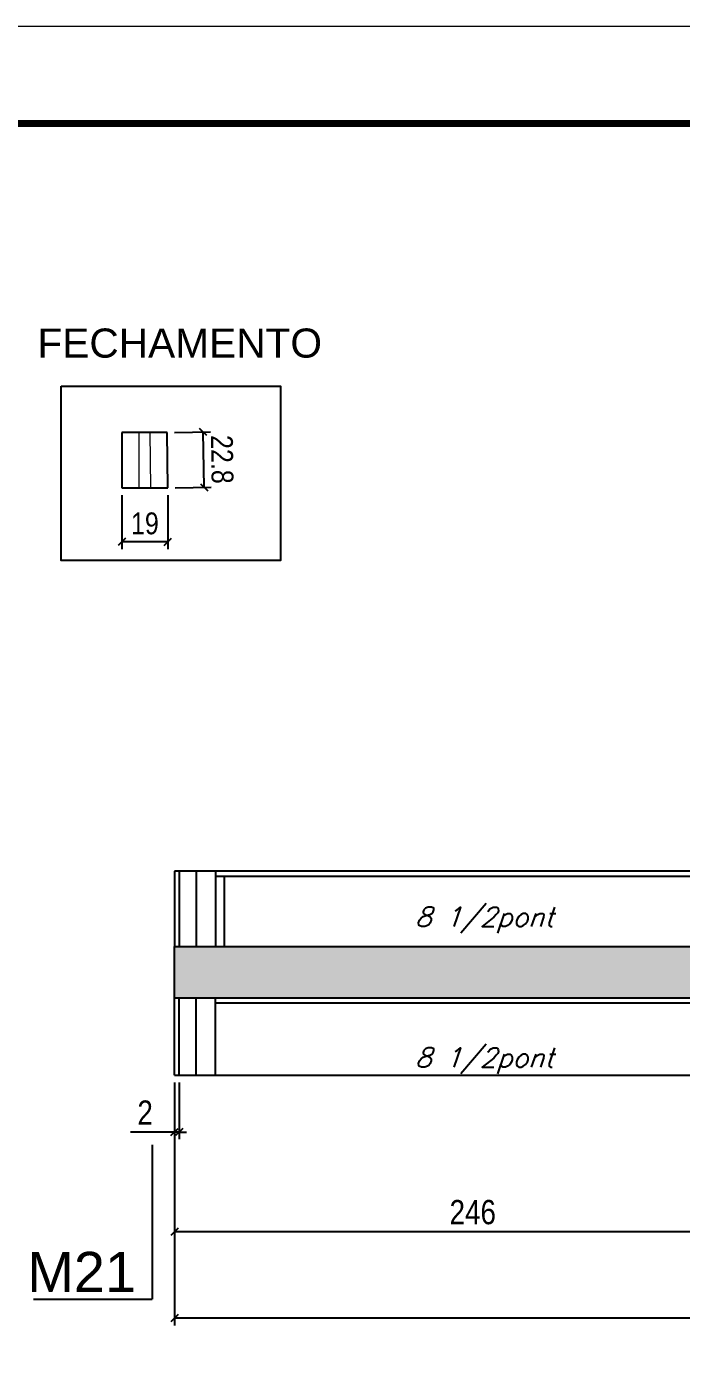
# Model space of a CAD drawing. Extents: x 137137 to 143418, y 10464 to 34486.
# Drawn here: x 139022 to 139292, y 32791 to 33337 of the extents above; entities that cross this region are included whole.
import ezdxf

# ---------------------------------------------------------------- set-up
doc = ezdxf.new("R2010")
doc.units = 0
doc.linetypes.add('DASHED', pattern=[0.75, 0.5, -0.25])
for name, color, linetype in [('5', 5, 'Continuous'), ('COTA', 241, 'Continuous'), ('NOMENCLATURA', 7, 'Continuous'), ('Painéis', 200, 'Continuous'), ('SARR_2.2x7', 40, 'Continuous'), ('SARR_3.5x7', 81, 'Continuous'), ('texto', 7, 'Continuous')]:
    doc.layers.add(name, color=color, linetype=linetype)
for name, color, linetype, lineweight in [('Escoras', 2, 'Continuous', 25), ('Folhas', 255, 'Continuous', 9), ('Sarr 2.2x7', 40, 'Continuous', 9), ('SARRAFO DE PRESSAO', 251, 'DASHED', 9)]:
    doc.layers.add(name, color=color, linetype=linetype, lineweight=lineweight)
doc.styles.add('COTA TECNICA', font='techl___.ttf', dxfattribs={"height": 10})
doc.styles.add('COTA TECNICA-50', font='techl___.ttf', dxfattribs={"height": 9})
doc.styles.add('Romans', font='romans.shx')
doc.styles.get("Standard").update_dxf_attribs({"font": 'arial.ttf'})
doc.dimstyles.new('COTA PAINEL-50', dxfattribs={"dimtxt": 9, "dimasz": 3, "dimexe": 3, "dimexo": 3, "dimgap": 3, "dimtad": 1, "dimdec": 1, "dimzin": 12, "dimdsep": 46, "dimtxsty": 'COTA TECNICA-50', "dimblk1": 'OBLIQUE', "dimblk2": 'OBLIQUE', "dimsah": 1, "dimcen": 0.9, "dimclrd": 4, "dimclre": 4, "dimclrt": 240, "dimadec": 1, "dimazin": 3, "dimtfac": 1, "dimtdec": 1, "dimtmove": 0, "dimatfit": 3, "dimfxl": 1, "dimtolj": 1, "dimtzin": 12, "dimarcsym": 0})
doc.dimstyles.new('PAINEL', dxfattribs={"dimtxt": 10, "dimasz": 3, "dimexe": 3, "dimexo": 3, "dimgap": 3, "dimtad": 1, "dimdec": 1, "dimzin": 12, "dimdsep": 46, "dimtxsty": 'COTA TECNICA', "dimblk1": 'OBLIQUE', "dimblk2": 'OBLIQUE', "dimsah": 1, "dimcen": 0.9, "dimclrd": 4, "dimclre": 4, "dimclrt": 240, "dimadec": 1, "dimazin": 3, "dimtfac": 1, "dimtdec": 1, "dimtmove": 0, "dimatfit": 3, "dimfxl": 1, "dimtolj": 1, "dimtzin": 12, "dimarcsym": 0})

# ---------------------------------------------------------------- blocks, each defined once
blk = doc.blocks.new('9999999999')
at = {"layer": 'Folhas'}
blk.add_lwpolyline([(98138.98, 34190.21), (99623.98, 34190.21), (99623.98, 35240.21), (98138.98, 35240.21)], close=True, dxfattribs=at)
at = {"layer": 'Folhas', "color": 30, "const_width": 3}
blk.add_lwpolyline([(98213.98, 34230.21), (99583.98, 34230.21), (99583.98, 35200.21), (98213.98, 35200.21)], close=True, dxfattribs=at)
blk = doc.blocks.new('_Oblique')
at = {"color": 0, "linetype": 'ByBlock', "lineweight": -2}
blk.add_line((-0.5, -0.5), (0.5, 0.5), dxfattribs=at)
blk = doc.blocks.new('*D290')
at = {"layer": 'Defpoints', "color": 0, "linetype": 'ByBlock', "transparency": 16777216}
for p in [(139080.15, 33169.83), (139095.05, 33170.04), (139080.48, 33147.03)]:
    blk.add_point(p, dxfattribs=at)
at = {"layer": 'Escoras', "color": 4, "linetype": 'ByBlock', "lineweight": -2, "transparency": 16777216}
for p, q in [((139083.15, 33169.87), (139098.05, 33170.09)), ((139095.37, 33147.24), (139095.05, 33170.04)), ((139083.48, 33147.07), (139098.37, 33147.29))]:
    blk.add_line(p, q, dxfattribs=at)
at = {"layer": 'Escoras', "color": 4, "linetype": 'ByBlock', "lineweight": -2, "transparency": 16777216, "xscale": 3, "yscale": 3, "zscale": 3}
for p, rotation in [((139095.05, 33170.04), 90.81267299134656), ((139095.37, 33147.24), 270.8126729913466)]:
    blk.add_blockref('_Oblique', p, dxfattribs=dict(at, rotation=rotation))
at = {"layer": 'Escoras', "color": 240, "linetype": 'ByBlock', "transparency": 16777216, "insert": (139102.79, 33158.75), "char_height": 9, "attachment_point": 5, "rotation": 270.8127, "style": 'COTA TECNICA-50'}
blk.add_mtext('\\A1;22.8', dxfattribs=at)
blk = doc.blocks.new('*D291')
at = {"layer": 'Defpoints', "color": 0, "linetype": 'ByBlock', "transparency": 16777216}
for p in [(139061.48, 33147.03), (139080.48, 33147.03), (139061.48, 33124.73)]:
    blk.add_point(p, dxfattribs=at)
at = {"layer": 'Escoras', "color": 4, "linetype": 'ByBlock', "lineweight": -2, "transparency": 16777216}
for p, q in [((139061.48, 33144.03), (139061.48, 33121.73)), ((139080.48, 33144.03), (139080.48, 33121.73)), ((139080.48, 33124.73), (139061.48, 33124.73))]:
    blk.add_line(p, q, dxfattribs=at)
at = {"layer": 'Escoras', "color": 4, "linetype": 'ByBlock', "lineweight": -2, "transparency": 16777216, "xscale": 3, "yscale": 3, "zscale": 3, "rotation": 180}
blk.add_blockref('_Oblique', (139061.48, 33124.73), dxfattribs=at)
at = {"layer": 'Escoras', "color": 4, "linetype": 'ByBlock', "lineweight": -2, "transparency": 16777216, "xscale": 3, "yscale": 3, "zscale": 3}
blk.add_blockref('_Oblique', (139080.48, 33124.73), dxfattribs=at)
at = {"layer": 'Escoras', "color": 240, "linetype": 'ByBlock', "transparency": 16777216, "insert": (139070.98, 33132.31), "char_height": 9, "attachment_point": 5, "style": 'COTA TECNICA-50'}
blk.add_mtext('\\A1;19', dxfattribs=at)
blk = doc.blocks.new('*D1803')
at = {"layer": 'COTA', "color": 4, "linetype": 'ByBlock', "lineweight": -2, "transparency": 16777216}
for p, q in [((139083.14, 32901.94), (139083.14, 32837.28)), ((139329.14, 32901.94), (139329.14, 32837.28)), ((139329.14, 32840.28), (139083.14, 32840.28))]:
    blk.add_line(p, q, dxfattribs=at)
at = {"layer": 'Defpoints', "color": 0, "linetype": 'ByBlock', "transparency": 16777216}
for p in [(139083.14, 32904.94), (139329.14, 32904.94), (139083.14, 32840.28)]:
    blk.add_point(p, dxfattribs=at)
at = {"layer": 'COTA', "color": 4, "linetype": 'ByBlock', "lineweight": -2, "transparency": 16777216, "xscale": 3, "yscale": 3, "zscale": 3, "rotation": 180}
blk.add_blockref('_Oblique', (139083.14, 32840.28), dxfattribs=at)
at = {"layer": 'COTA', "color": 4, "linetype": 'ByBlock', "lineweight": -2, "transparency": 16777216, "xscale": 3, "yscale": 3, "zscale": 3}
blk.add_blockref('_Oblique', (139329.14, 32840.28), dxfattribs=at)
at = {"layer": 'COTA', "color": 240, "linetype": 'ByBlock', "transparency": 16777216, "insert": (139206.14, 32848.38), "char_height": 10, "attachment_point": 5, "style": 'COTA TECNICA'}
blk.add_mtext('\\A1;246', dxfattribs=at)
blk = doc.blocks.new('*D1804')
at = {"layer": 'COTA', "color": 4, "linetype": 'ByBlock', "lineweight": -2, "transparency": 16777216}
for p, q in [((139083.14, 32901.94), (139083.14, 32801.68)), ((139580.16, 32901.94), (139580.16, 32801.68)), ((139580.16, 32804.68), (139083.14, 32804.68))]:
    blk.add_line(p, q, dxfattribs=at)
at = {"layer": 'Defpoints', "color": 0, "linetype": 'ByBlock', "transparency": 16777216}
for p in [(139083.14, 32904.94), (139580.16, 32904.94), (139083.14, 32804.68)]:
    blk.add_point(p, dxfattribs=at)
at = {"layer": 'COTA', "color": 4, "linetype": 'ByBlock', "lineweight": -2, "transparency": 16777216, "xscale": 3, "yscale": 3, "zscale": 3, "rotation": 180}
blk.add_blockref('_Oblique', (139083.14, 32804.68), dxfattribs=at)
at = {"layer": 'COTA', "color": 4, "linetype": 'ByBlock', "lineweight": -2, "transparency": 16777216, "xscale": 3, "yscale": 3, "zscale": 3}
blk.add_blockref('_Oblique', (139580.16, 32804.68), dxfattribs=at)
at = {"layer": 'COTA', "color": 240, "linetype": 'ByBlock', "transparency": 16777216, "insert": (139331.65, 32812.78), "char_height": 10, "attachment_point": 5, "style": 'COTA TECNICA'}
blk.add_mtext('\\A1;497', dxfattribs=at)
blk = doc.blocks.new('*D1799')
at = {"layer": 'COTA', "color": 4, "linetype": 'ByBlock', "lineweight": -2, "transparency": 16777216}
for p, q in [((139083.14, 32901.94), (139083.14, 32878.46)), ((139085.14, 32901.94), (139085.14, 32878.46)), ((139083.14, 32881.46), (139065.03, 32881.46)), ((139085.14, 32881.46), (139083.14, 32881.46)), ((139085.14, 32881.46), (139088.14, 32881.46))]:
    blk.add_line(p, q, dxfattribs=at)
at = {"layer": 'Defpoints', "color": 0, "linetype": 'ByBlock', "transparency": 16777216}
for p in [(139083.14, 32904.94), (139085.14, 32904.94), (139083.14, 32881.46)]:
    blk.add_point(p, dxfattribs=at)
at = {"layer": 'COTA', "color": 4, "linetype": 'ByBlock', "lineweight": -2, "transparency": 16777216, "xscale": 3, "yscale": 3, "zscale": 3}
blk.add_blockref('_Oblique', (139083.14, 32881.46), dxfattribs=at)
at = {"layer": 'COTA', "color": 4, "linetype": 'ByBlock', "lineweight": -2, "transparency": 16777216, "xscale": 3, "yscale": 3, "zscale": 3, "rotation": 180}
blk.add_blockref('_Oblique', (139085.14, 32881.46), dxfattribs=at)
at = {"layer": 'COTA', "color": 240, "linetype": 'ByBlock', "transparency": 16777216, "insert": (139071.09, 32889.46), "char_height": 10, "attachment_point": 5, "style": 'COTA TECNICA'}
blk.add_mtext('\\A1;2', dxfattribs=at)

msp = doc.modelspace()

# ---------------------------------------------------------------- hatches: boundary and pattern name
at = {"layer": 'COTA', "linetype": 'ByBlock'}
h = msp.add_hatch(dxfattribs=at)
h.set_pattern_fill('AR-CONC', color=256, scale=0.03)
h.set_pattern_definition([(50, (1092.9106, -269.1006), (5.46554007, -0.47817257), [0.5715, -6.2865]), (355, (1092.9106, -269.1006), (-1.05730264, 5.73170536), [0.4572, -5.02921753]), (100.4514447, (1093.366, -269.1404), (4.40823741, 5.25353256), [0.48570026, -5.34270734]), (46.1842, (1092.9106, -267.5766), (8.13237123, -1.26126984), [0.85725, -9.42975]), (96.6355576, (1093.588, -267.682), (7.122124, 7.42278374), [0.7285507, -8.01406824]), (351.184151, (1092.911, -267.5766), (7.122124, 7.42278374), [0.685799, -7.54379196]), (21, (1093.6726, -267.9576), (4.54843174, -3.06795595), [0.5715, -6.2865]), (326, (1093.6726, -267.9576), (1.85406085, 5.52563898), [0.4572, -5.0292]), (71.451445, (1094.0516, -268.213), (6.40249258, 2.45768307), [0.48570026, -5.34269813]), (37.5, (1092.9106, -269.1006), (0.092658098, 2.536651166), [0, -4.96824, 0, -5.1054, 0, -5.04825]), (7.5, (1092.9106, -269.1006), (2.004589875, 3.005417245), [0, -2.91084, 0, -4.85394, 0, -1.92405]), (327.5, (1091.2113, -269.1006), (4.067717855, -0.17186232), [0, -1.905, 0, -5.9436, 0, -7.8867]), (317.5, (1090.4493, -269.1006), (4.44387544, 0.76279473), [0, -2.4765, 0, -3.94716, 0, -5.6007])])
h.paths.add_polyline_path([(139083.14, 32936.74), (139461.16, 32936.74), (139461.16, 32916.74), (139580.16, 32916.74), (139580.16, 32957.94), (139083.14, 32957.94)])

# ---------------------------------------------------------------- linework, layer by layer
at = {"linetype": 'ByBlock'}
msp.add_lwpolyline([(139036.5, 33188.93), (139126.9, 33188.93), (139126.9, 33117), (139036.5, 33117)], close=True, dxfattribs=at)
at = {"layer": 'COTA', "linetype": 'ByBlock'}
for p, q in [((139083.14, 32957.94), (139580.16, 32957.94)), ((139083.14, 32936.74), (139083.14, 32957.94))]:
    msp.add_line(p, q, dxfattribs=at)
at = {"layer": 'NOMENCLATURA', "linetype": 'Continuous'}
for p in [(139074.02, 32876.14), (139025.03, 32812.59)]:
    msp.add_line(p, (139074.02, 32812.59), dxfattribs=at)
at = {"layer": 'Painéis', "linetype": 'ByBlock'}
for p, q in [((139061.48, 33169.83), (139061.48, 33147.03)), ((139080.15, 33169.83), (139061.48, 33169.83)), ((139080.48, 33147.03), (139080.15, 33169.83)), ((139061.48, 33147.03), (139080.48, 33147.03)), ((139083.14, 32936.74), (139329.14, 32936.74)), ((139083.14, 32904.94), (139083.14, 32936.74)), ((139085.14, 32904.94), (139085.14, 32936.74)), ((139083.14, 32904.94), (139329.14, 32904.94))]:
    msp.add_line(p, q, dxfattribs=at)
at = {"layer": 'Painéis', "ltscale": 25}
for p, q in [((139580.14, 32988.94), (139083.14, 32988.94)), ((139083.14, 32988.94), (139083.14, 32957.94)), ((139085.14, 32988.94), (139085.14, 32957.94)), ((139083.14, 32957.94), (139580.14, 32957.94))]:
    msp.add_line(p, q, dxfattribs=at)
at = {"layer": 'Sarr 2.2x7', "linetype": 'ByBlock'}
for p, q in [((139068.48, 33169.83), (139068.48, 33147.03)), ((139073.48, 33147.03), (139073.15, 33169.83))]:
    msp.add_line(p, q, dxfattribs=at)
at = {"layer": 'SARR_2.2x7', "linetype": 'Continuous'}
for p, q in [((139092.14, 32988.94), (139092.14, 32957.94)), ((139331.14, 32986.74), (139100.14, 32986.74)), ((139092.14, 32904.94), (139092.14, 32936.74)), ((139329.14, 32934.54), (139100.14, 32934.54))]:
    msp.add_line(p, q, dxfattribs=at)
at = {"layer": 'SARR_3.5x7'}
for p, q in [((139100.14, 32988.94), (139100.14, 32957.94)), ((139103.64, 32986.73), (139103.64, 32957.94)), ((139100.14, 32904.94), (139100.14, 32936.74))]:
    msp.add_line(p, q, dxfattribs=at)

# ---------------------------------------------------------------- block references
at = {"layer": 'SARRAFO DE PRESSAO', "color": 6, "linetype": 'ByBlock'}
msp.add_blockref('9999999999', (40596.81, -1903), dxfattribs=at)

# ---------------------------------------------------------------- texts
at = {"layer": '5', "color": 7, "linetype": 'Continuous'}
msp.add_text('FECHAMENTO', height=12, rotation=360, dxfattribs=at).set_placement((139026.67, 33200.7))
at = {"layer": 'NOMENCLATURA', "linetype": 'Continuous'}
msp.add_text('M21', height=16.5, dxfattribs=at).set_placement((139022.49, 32815.56))
at = {"layer": 'texto', "color": 2, "char_height": 8, "attachment_point": 5, "style": 'Romans'}
for insert in [(139210.89, 32968.83), (139210.89, 32910.83)]:
    msp.add_mtext('{\\Q19;\\C256;8 1/2pont}', dxfattribs=dict(at, insert=insert))

# ---------------------------------------------------------------- dimensions: what is measured, and where the dimension line sits
at = {"layer": 'COTA', "linetype": 'ByBlock'}
for base, p1, picture, middle in [((139083.14, 32881.46), (139085.14, 32904.94), '*D1799', (139071.09, 32889.46)), ((139083.14, 32840.28), (139329.14, 32904.94), '*D1803', (139206.14, 32848.38)), ((139083.14, 32804.68), (139580.16, 32904.94), '*D1804', (139331.65, 32812.78))]:
    dim = msp.add_linear_dim(base=base, p1=p1, p2=(139083.14, 32904.94), dimstyle='PAINEL', dxfattribs=at)
    dim.commit()
    dim.dimension.update_dxf_attribs({"geometry": picture, "text_midpoint": middle})
at = {"layer": 'Escoras', "linetype": 'ByBlock'}
dim = msp.add_linear_dim(base=(139095.05, 33170.04), p1=(139080.48, 33147.03), p2=(139080.15, 33169.83), angle=90.8127, dimstyle='COTA PAINEL-50', override={"dimarcsym": 1}, dxfattribs=at)
dim.commit()
dim.dimension.update_dxf_attribs({"geometry": '*D290', "text_midpoint": (139095.21, 33158.64), "dimtype": 161})
dim = msp.add_aligned_dim(p1=(139080.48, 33147.03), p2=(139061.48, 33147.03), distance=22.3, dimstyle='COTA PAINEL-50', override={"dimarcsym": 1}, dxfattribs=at)
dim.commit()
dim.dimension.update_dxf_attribs({"geometry": '*D291', "text_midpoint": (139070.98, 33132.31)})

doc.saveas('drawing.dxf')
